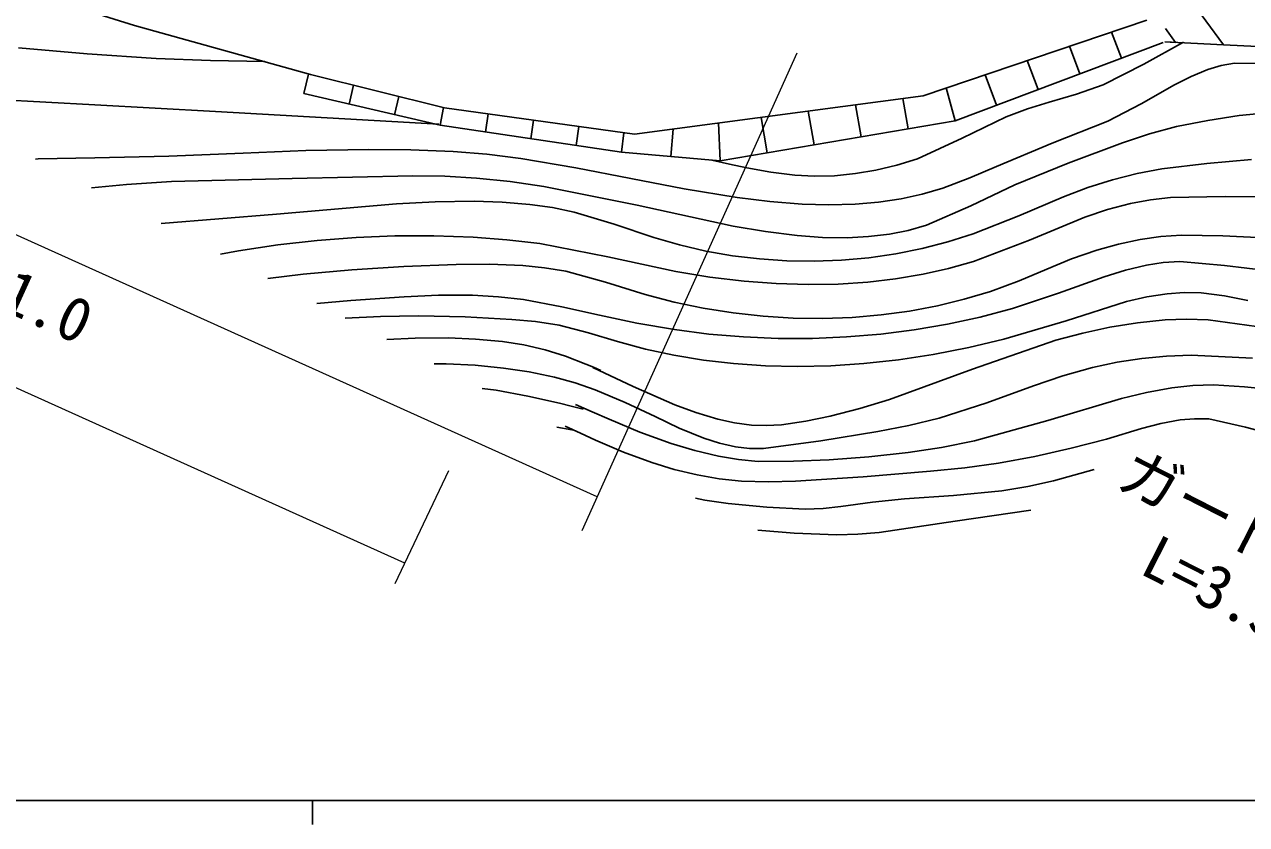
# Model space of a CAD drawing. Units: millimetres, scale not verified. Extents: x 40000 to 680000, y 20000 to 380000.
# Drawn here: x 156076 to 206649, y 204000 to 237115 of the extents above; entities that cross this region are included whole.
import ezdxf
from ezdxf.enums import TextEntityAlignment as Align

# ---------------------------------------------------------------- set-up
doc = ezdxf.new("R2010")
doc.units = ezdxf.units.MM
doc.header["$LTSCALE"] = 1000
for name, color, linetype, lineweight in [('M-BGD', 7, 'Continuous', 25), ('M-STR-HTXT', 7, 'Continuous', 13), ('M-TTL-BAND', 7, 'Continuous', 25)]:
    doc.layers.add(name, color=color, linetype=linetype, lineweight=lineweight)
doc.styles.add('ＭＳ ゴシック', font='')
doc.styles.get('ＭＳ ゴシック').set_extended_font_data('MS Gothic')

msp = doc.modelspace()

# ---------------------------------------------------------------- linework, layer by layer
at = {"layer": 'M-BGD'}
for p, q in [((155832, 238575), (160625, 237073)), ((205689, 236270), (204153, 238376)), ((193261, 234162), (202516, 237292)), ((160625, 237073), (167909, 235040)), ((201473, 235714), (201064, 236801)), ((203710, 236369), (203293, 236941)), ((194585, 233123), (203195, 236362)), ((199751, 235067), (199320, 236211)), ((204045, 236377), (202396, 235468)), ((205689, 236270), (203272, 236391)), ((203710, 236369), (203272, 236391)), ((207668, 236171), (205689, 236270)), ((155831, 236145), (158670, 235892)), ((158670, 235892), (161524, 235699)), ((161524, 235699), (163772, 235624)), ((163772, 235624), (166024, 235584)), ((198029, 234419), (197576, 235622)), ((202396, 235468), (200718, 234614)), ((205053, 235247), (204355, 234963)), ((205597, 235409), (205053, 235247)), ((206156, 235512), (205597, 235409)), ((207788, 235493), (206156, 235512)), ((167637, 234257), (167825, 235061)), ((167909, 235040), (173458, 233664)), ((196307, 233771), (195833, 235032)), ((204355, 234963), (203661, 234615)), ((167637, 234257), (173274, 232941)), ((169516, 233818), (169698, 234597)), ((181315, 232572), (193261, 234162)), ((194585, 233123), (194217, 234486)), ((199617, 234233), (198481, 233904)), ((200718, 234614), (199617, 234233)), ((203661, 234615), (202292, 233832)), ((154027, 234063), (158994, 233794)), ((158994, 233794), (163986, 233510)), ((171395, 233379), (171571, 234132)), ((173274, 232941), (173414, 233675)), ((173458, 233664), (181315, 232572)), ((190695, 232463), (190470, 233791)), ((192640, 232793), (192427, 234051)), ((198481, 233904), (197581, 233628)), ((202292, 233832), (200905, 233108)), ((163986, 233510), (168610, 233251)), ((168610, 233251), (173230, 232987)), ((175151, 232663), (175262, 233414)), ((177029, 232386), (177142, 233152)), ((186805, 231804), (186556, 233270)), ((188750, 232133), (188513, 233530)), ((196703, 233297), (194881, 232402)), ((197581, 233628), (196703, 233297)), ((205047, 233146), (203744, 232886)), ((206347, 233346), (205047, 233146)), ((207369, 233437), (206347, 233346)), ((173274, 232941), (180783, 231832)), ((178906, 232109), (179021, 232891)), ((182821, 231653), (182921, 232786)), ((184860, 231474), (184797, 233036)), ((184860, 231474), (194585, 233123)), ((200905, 233108), (198599, 232203)), ((203744, 232886), (202627, 232583)), ((180783, 231832), (180877, 232633)), ((194881, 232402), (193026, 231558)), ((198599, 232203), (196306, 231239)), ((201513, 232218), (199265, 231370)), ((202627, 232583), (201513, 232218)), ((162057, 231666), (158987, 231597)), ((165123, 231794), (162057, 231666)), ((167724, 231899), (165123, 231794)), ((170324, 231945), (167724, 231899)), ((172067, 231932), (170324, 231945)), ((173815, 231860), (172067, 231932)), ((175210, 231745), (173815, 231860)), ((176615, 231569), (175210, 231745)), ((180783, 231832), (184860, 231474)), ((156648, 231547), (156532, 231541)), ((158987, 231597), (156648, 231547)), ((178890, 231187), (176615, 231569)), ((181171, 230744), (178890, 231187)), ((185249, 231335), (184524, 231503)), ((185964, 231179), (185249, 231335)), ((186958, 230996), (185964, 231179)), ((192182, 231294), (191314, 231086)), ((193026, 231558), (192182, 231294)), ((196306, 231239), (195203, 230761)), ((199265, 231370), (197053, 230472)), ((203142, 231138), (202123, 230943)), ((205007, 231363), (203142, 231138)), ((206850, 231524), (205007, 231363)), ((167158, 230739), (162163, 230613)), ((172152, 230856), (167158, 230739)), ((173470, 230836), (172152, 230856)), ((174781, 230755), (173470, 230836)), ((176176, 230613), (174781, 230755)), ((183378, 230317), (181171, 230744)), ((187957, 230873), (186958, 230996)), ((188774, 230834), (187957, 230873)), ((189594, 230856), (188774, 230834)), ((190462, 230941), (189594, 230856)), ((191314, 231086), (190462, 230941)), ((195203, 230761), (194082, 230340)), ((201105, 230687), (200084, 230365)), ((202123, 230943), (201105, 230687)), ((160299, 230490), (158854, 230348)), ((162163, 230613), (160299, 230490)), ((177570, 230411), (176176, 230613)), ((181432, 229631), (177570, 230411)), ((185572, 229954), (183378, 230317)), ((194082, 230340), (193227, 230092)), ((197053, 230472), (195234, 229604)), ((200084, 230365), (199073, 229983)), ((171471, 229688), (166505, 229269)), ((173078, 229772), (171471, 229688)), ((174688, 229795), (173078, 229772)), ((175844, 229762), (174688, 229795)), ((176993, 229669), (175844, 229762)), ((177923, 229537), (176993, 229669)), ((185410, 228765), (181432, 229631)), ((186926, 229786), (185572, 229954)), ((188261, 229681), (186926, 229786)), ((189367, 229650), (188261, 229681)), ((190453, 229679), (189367, 229650)), ((191413, 229762), (190453, 229679)), ((192363, 229904), (191413, 229762)), ((193227, 230092), (192363, 229904)), ((195234, 229604), (193411, 228802)), ((199073, 229983), (197221, 229189)), ((201842, 229700), (200894, 229449)), ((202673, 229860), (201842, 229700)), ((203502, 229959), (202673, 229860)), ((205758, 229997), (203502, 229959)), ((208016, 229974), (205758, 229997)), ((166505, 229269), (161727, 228872)), ((178831, 229348), (177923, 229537)), ((180481, 228854), (178831, 229348)), ((197221, 229189), (195332, 228444)), ((199960, 229139), (197661, 228193)), ((200894, 229449), (199960, 229139)), ((182121, 228300), (180481, 228854)), ((186743, 228539), (185410, 228765)), ((192651, 228592), (191876, 228440)), ((193411, 228802), (192651, 228592)), ((168195, 228178), (166566, 227992)), ((169799, 228302), (168195, 228178)), ((171397, 228366), (169799, 228302)), ((173023, 228369), (171397, 228366)), ((174646, 228312), (173023, 228369)), ((176034, 228207), (174646, 228312)), ((177404, 228043), (176034, 228207)), ((183186, 227990), (182121, 228300)), ((188057, 228376), (186743, 228539)), ((189104, 228302), (188057, 228376)), ((190128, 228290), (189104, 228302)), ((191009, 228335), (190128, 228290)), ((191876, 228440), (191009, 228335)), ((194292, 228114), (193231, 227841)), ((195332, 228444), (194292, 228114)), ((197661, 228193), (195348, 227309)), ((202252, 228212), (201350, 228024)), ((203104, 228332), (202252, 228212)), ((203960, 228391), (203104, 228332)), ((205671, 228367), (203960, 228391)), ((207374, 228282), (205671, 228367)), ((164932, 227744), (164191, 227605)), ((166566, 227992), (164932, 227744)), ((180218, 227499), (177404, 228043)), ((184272, 227737), (183186, 227990)), ((185374, 227543), (184272, 227737)), ((192133, 227622), (191022, 227461)), ((193231, 227841), (192133, 227622)), ((200451, 227774), (199411, 227408)), ((201350, 228024), (200451, 227774)), ((171780, 227099), (169629, 226959)), ((173936, 227179), (171780, 227099)), ((175324, 227187), (173936, 227179)), ((176697, 227136), (175324, 227187)), ((177591, 227047), (176697, 227136)), ((183038, 226891), (180218, 227499)), ((186488, 227408), (185374, 227543)), ((187621, 227331), (186488, 227408)), ((188757, 227314), (187621, 227331)), ((189892, 227358), (188757, 227314)), ((191022, 227461), (189892, 227358)), ((195348, 227309), (194318, 227015)), ((199411, 227408), (198390, 226985)), ((202510, 227156), (201633, 226947)), ((203198, 227262), (202510, 227156)), ((203883, 227306), (203198, 227262)), ((205730, 227141), (203883, 227306)), ((207578, 226914), (205730, 227141)), ((167607, 226778), (166141, 226603)), ((169629, 226959), (167607, 226778)), ((178474, 226899), (177591, 227047)), ((180124, 226448), (178474, 226899)), ((184445, 226662), (183038, 226891)), ((185856, 226492), (184445, 226662)), ((192128, 226585), (190982, 226452)), ((193260, 226776), (192128, 226585)), ((194318, 227015), (193260, 226776)), ((198390, 226985), (197241, 226502)), ((200752, 226674), (198866, 225988)), ((201633, 226947), (200752, 226674)), ((181762, 225939), (180124, 226448)), ((187183, 226392), (185856, 226492)), ((188511, 226351), (187183, 226392)), ((189755, 226372), (188511, 226351)), ((190982, 226452), (189755, 226372)), ((196051, 226067), (194968, 225741)), ((197241, 226502), (196051, 226067)), ((169577, 225695), (168171, 225560)), ((171790, 225847), (169577, 225695)), ((173216, 225906), (171790, 225847)), ((174624, 225904), (173216, 225906)), ((175687, 225847), (174624, 225904)), ((176734, 225730), (175687, 225847)), ((178313, 225434), (176734, 225730)), ((182959, 225626), (181762, 225939)), ((184166, 225373), (182959, 225626)), ((194968, 225741), (193855, 225470)), ((198866, 225988), (196958, 225357)), ((201686, 225646), (199178, 224844)), ((202522, 225837), (201686, 225646)), ((203364, 225968), (202522, 225837)), ((204063, 226017), (203364, 225968)), ((204767, 226006), (204063, 226017)), ((205734, 225879), (204767, 226006)), ((206697, 225692), (205734, 225879)), ((179875, 225079), (178313, 225434)), ((181415, 224753), (179875, 225079)), ((185398, 225176), (184166, 225373)), ((186641, 225039), (185398, 225176)), ((191534, 225093), (190331, 224990)), ((192706, 225253), (191534, 225093)), ((193855, 225470), (192706, 225253)), ((196958, 225357), (195622, 225006)), ((170809, 225030), (169347, 224956)), ((172376, 225049), (170809, 225030)), ((174312, 225008), (172376, 225049)), ((176244, 224907), (174312, 225008)), ((177231, 224816), (176244, 224907)), ((178207, 224665), (177231, 224816)), ((179421, 224354), (178207, 224665)), ((182972, 224485), (181415, 224753)), ((187881, 224962), (186641, 225039)), ((189112, 224946), (187881, 224962)), ((190331, 224990), (189112, 224946)), ((194273, 224714), (192895, 224477)), ((195622, 225006), (194273, 224714)), ((199178, 224844), (196604, 224086)), ((199868, 224341), (200995, 224584)), ((200995, 224584), (202135, 224764)), ((202135, 224764), (203286, 224886)), ((203286, 224886), (204168, 224916)), ((204168, 224916), (205054, 224886)), ((205054, 224886), (207055, 224613)), ((171072, 224069), (172245, 224130)), ((172245, 224130), (173626, 224141)), ((173626, 224141), (174742, 224095)), ((174742, 224095), (175861, 223987)), ((180612, 223986), (179421, 224354)), ((184401, 224303), (182972, 224485)), ((185828, 224182), (184401, 224303)), ((187260, 224122), (185828, 224182)), ((188684, 224121), (187260, 224122)), ((190098, 224180), (188684, 224121)), ((191509, 224300), (190098, 224180)), ((192895, 224477), (191509, 224300)), ((196604, 224086), (195152, 223742)), ((195309, 222849), (198762, 224041)), ((198762, 224041), (199868, 224341)), ((175861, 223987), (176743, 223848)), ((176743, 223848), (177622, 223648)), ((177622, 223648), (178470, 223383)), ((181774, 223675), (180612, 223986)), ((182942, 223423), (181774, 223675)), ((195152, 223742), (193675, 223455)), ((173534, 223066), (173025, 223066)), ((174723, 223010), (173534, 223066)), ((178470, 223383), (179307, 223057)), ((179307, 223057), (179621, 222926)), ((184182, 223219), (182942, 223423)), ((185424, 223076), (184182, 223219)), ((186736, 222987), (185424, 223076)), ((190814, 223081), (189439, 222989)), ((192248, 223238), (190814, 223081)), ((193675, 223455), (192248, 223238)), ((201293, 223135), (200276, 222916)), ((202311, 223293), (201293, 223135)), ((203331, 223386), (202311, 223293)), ((204360, 223421), (203331, 223386)), ((206892, 223305), (204360, 223421)), ((175900, 222893), (174723, 223010)), ((176963, 222736), (175900, 222893)), ((178014, 222521), (176963, 222736)), ((179595, 222917), (181267, 222124)), ((179621, 222926), (179933, 222792)), ((188055, 222958), (186736, 222987)), ((189439, 222989), (188055, 222958)), ((191872, 221598), (195309, 222849)), ((199051, 222568), (197836, 222159)), ((200276, 222916), (199051, 222568)), ((175013, 222044), (175597, 221975)), ((178871, 222286), (178014, 222521)), ((179699, 221997), (178871, 222286)), ((181267, 222124), (182987, 221376)), ((197836, 222159), (195896, 221459)), ((203559, 222070), (202515, 221884)), ((204423, 222167), (203559, 222070)), ((205284, 222203), (204423, 222167)), ((206561, 222123), (205284, 222203)), ((207841, 221982), (206561, 222123)), ((175597, 221975), (176912, 221737)), ((176912, 221737), (178219, 221440)), ((180941, 221470), (179699, 221997)), ((190646, 221217), (191872, 221598)), ((201471, 221638), (198432, 220729)), ((202515, 221884), (201471, 221638)), ((178219, 221440), (178706, 221321)), ((178706, 221321), (179202, 221198)), ((179569, 221079), (178874, 221388)), ((180266, 220774), (179569, 221079)), ((182170, 220882), (180941, 221470)), ((182987, 221376), (183863, 221048)), ((183863, 221048), (184764, 220775)), ((189417, 220897), (190646, 221217)), ((195896, 221459), (193929, 220814)), ((181540, 220247), (180266, 220774)), ((183172, 220406), (182170, 220882)), ((184764, 220775), (185460, 220623)), ((185460, 220623), (186160, 220531)), ((186160, 220531), (186776, 220510)), ((186776, 220510), (187400, 220550)), ((187400, 220550), (188409, 220693)), ((188409, 220693), (189417, 220897)), ((192673, 220515), (191393, 220273)), ((193929, 220814), (192673, 220515)), ((198432, 220729), (195385, 219880)), ((203107, 220602), (202305, 220394)), ((203902, 220746), (203107, 220602)), ((204493, 220797), (203902, 220746)), ((205085, 220788), (204493, 220797)), ((206600, 220451), (205085, 220788)), ((178113, 220451), (178342, 220411)), ((178342, 220411), (178803, 220329)), ((179085, 220193), (178449, 220487)), ((179713, 219908), (179085, 220193)), ((182836, 219776), (181540, 220247)), ((184185, 219992), (183172, 220406)), ((191393, 220273), (189037, 219888)), ((202305, 220394), (200852, 219953)), ((208088, 220057), (206600, 220451)), ((180870, 219413), (179713, 219908)), ((183814, 219480), (182836, 219776)), ((184842, 219783), (184185, 219992)), ((185499, 219637), (184842, 219783)), ((186084, 219569), (185499, 219637)), ((186665, 219562), (186084, 219569)), ((189037, 219888), (186665, 219562)), ((194021, 219612), (192645, 219403)), ((195385, 219880), (194021, 219612)), ((199397, 219573), (197894, 219235)), ((200852, 219953), (199397, 219573)), ((182039, 218979), (180870, 219413)), ((184799, 219245), (183814, 219480)), ((185618, 219107), (184799, 219245)), ((186443, 219028), (185618, 219107)), ((187905, 219034), (186443, 219028)), ((189378, 219101), (187905, 219034)), ((191020, 219222), (189378, 219101)), ((192645, 219403), (191020, 219222)), ((197894, 219235), (196386, 218956)), ((182966, 218697), (182039, 218979)), ((183912, 218472), (182966, 218697)), ((193574, 218624), (190778, 218387)), ((194986, 218761), (193574, 218624)), ((196386, 218956), (194986, 218761)), ((198661, 218229), (200339, 218699)), ((184831, 218315), (183912, 218472)), ((185747, 218219), (184831, 218315)), ((186862, 218184), (185747, 218219)), ((187978, 218209), (186862, 218184)), ((190778, 218387), (187978, 218209)), ((196522, 217808), (197592, 217988)), ((197592, 217988), (198661, 218229)), ((183841, 217507), (184231, 217425)), ((191171, 217349), (192498, 217477)), ((192498, 217477), (194517, 217613)), ((194517, 217613), (196522, 217808)), ((184231, 217425), (185197, 217283)), ((185197, 217283), (186792, 217138)), ((186792, 217138), (188388, 217053)), ((188388, 217053), (189123, 217078)), ((189123, 217078), (189855, 217162)), ((189855, 217162), (191171, 217349)), ((194587, 216552), (197722, 217008)), ((191451, 216089), (194587, 216552)), ((186428, 216178), (187923, 216066)), ((187923, 216066), (189691, 215995)), ((189691, 215995), (190569, 216012)), ((190569, 216012), (191451, 216089))]:
    msp.add_line(p, q, dxfattribs=at)
at = {"layer": 'M-STR-HTXT'}
for p, q in [((171812, 214820), (77789, 257195)), ((179780, 217566), (124180, 242625)), ((179154, 216175), (188058, 235933)), ((173629, 218641), (171406, 213965))]:
    msp.add_line(p, q, dxfattribs=at)
at = {"layer": 'M-TTL-BAND'}
for p, q in [((40000, 205000), (579000, 205000)), ((168000, 205000), (168000, 204000))]:
    msp.add_line(p, q, dxfattribs=at)

# ---------------------------------------------------------------- texts
at = {"layer": 'M-STR-HTXT', "style": 'ＭＳ ゴシック'}
for s, rotation, p in [('ガードパイプ L=61.0', 335.6, (136509, 233141)), ('ガードパイプ', 333, (200934, 217537)), ('L=3.5', 333, (201904, 213935))]:
    msp.add_text(s, height=1833, rotation=rotation, dxfattribs=at).set_placement(p, align=Align.BOTTOM_LEFT)

doc.saveas('drawing.dxf')
